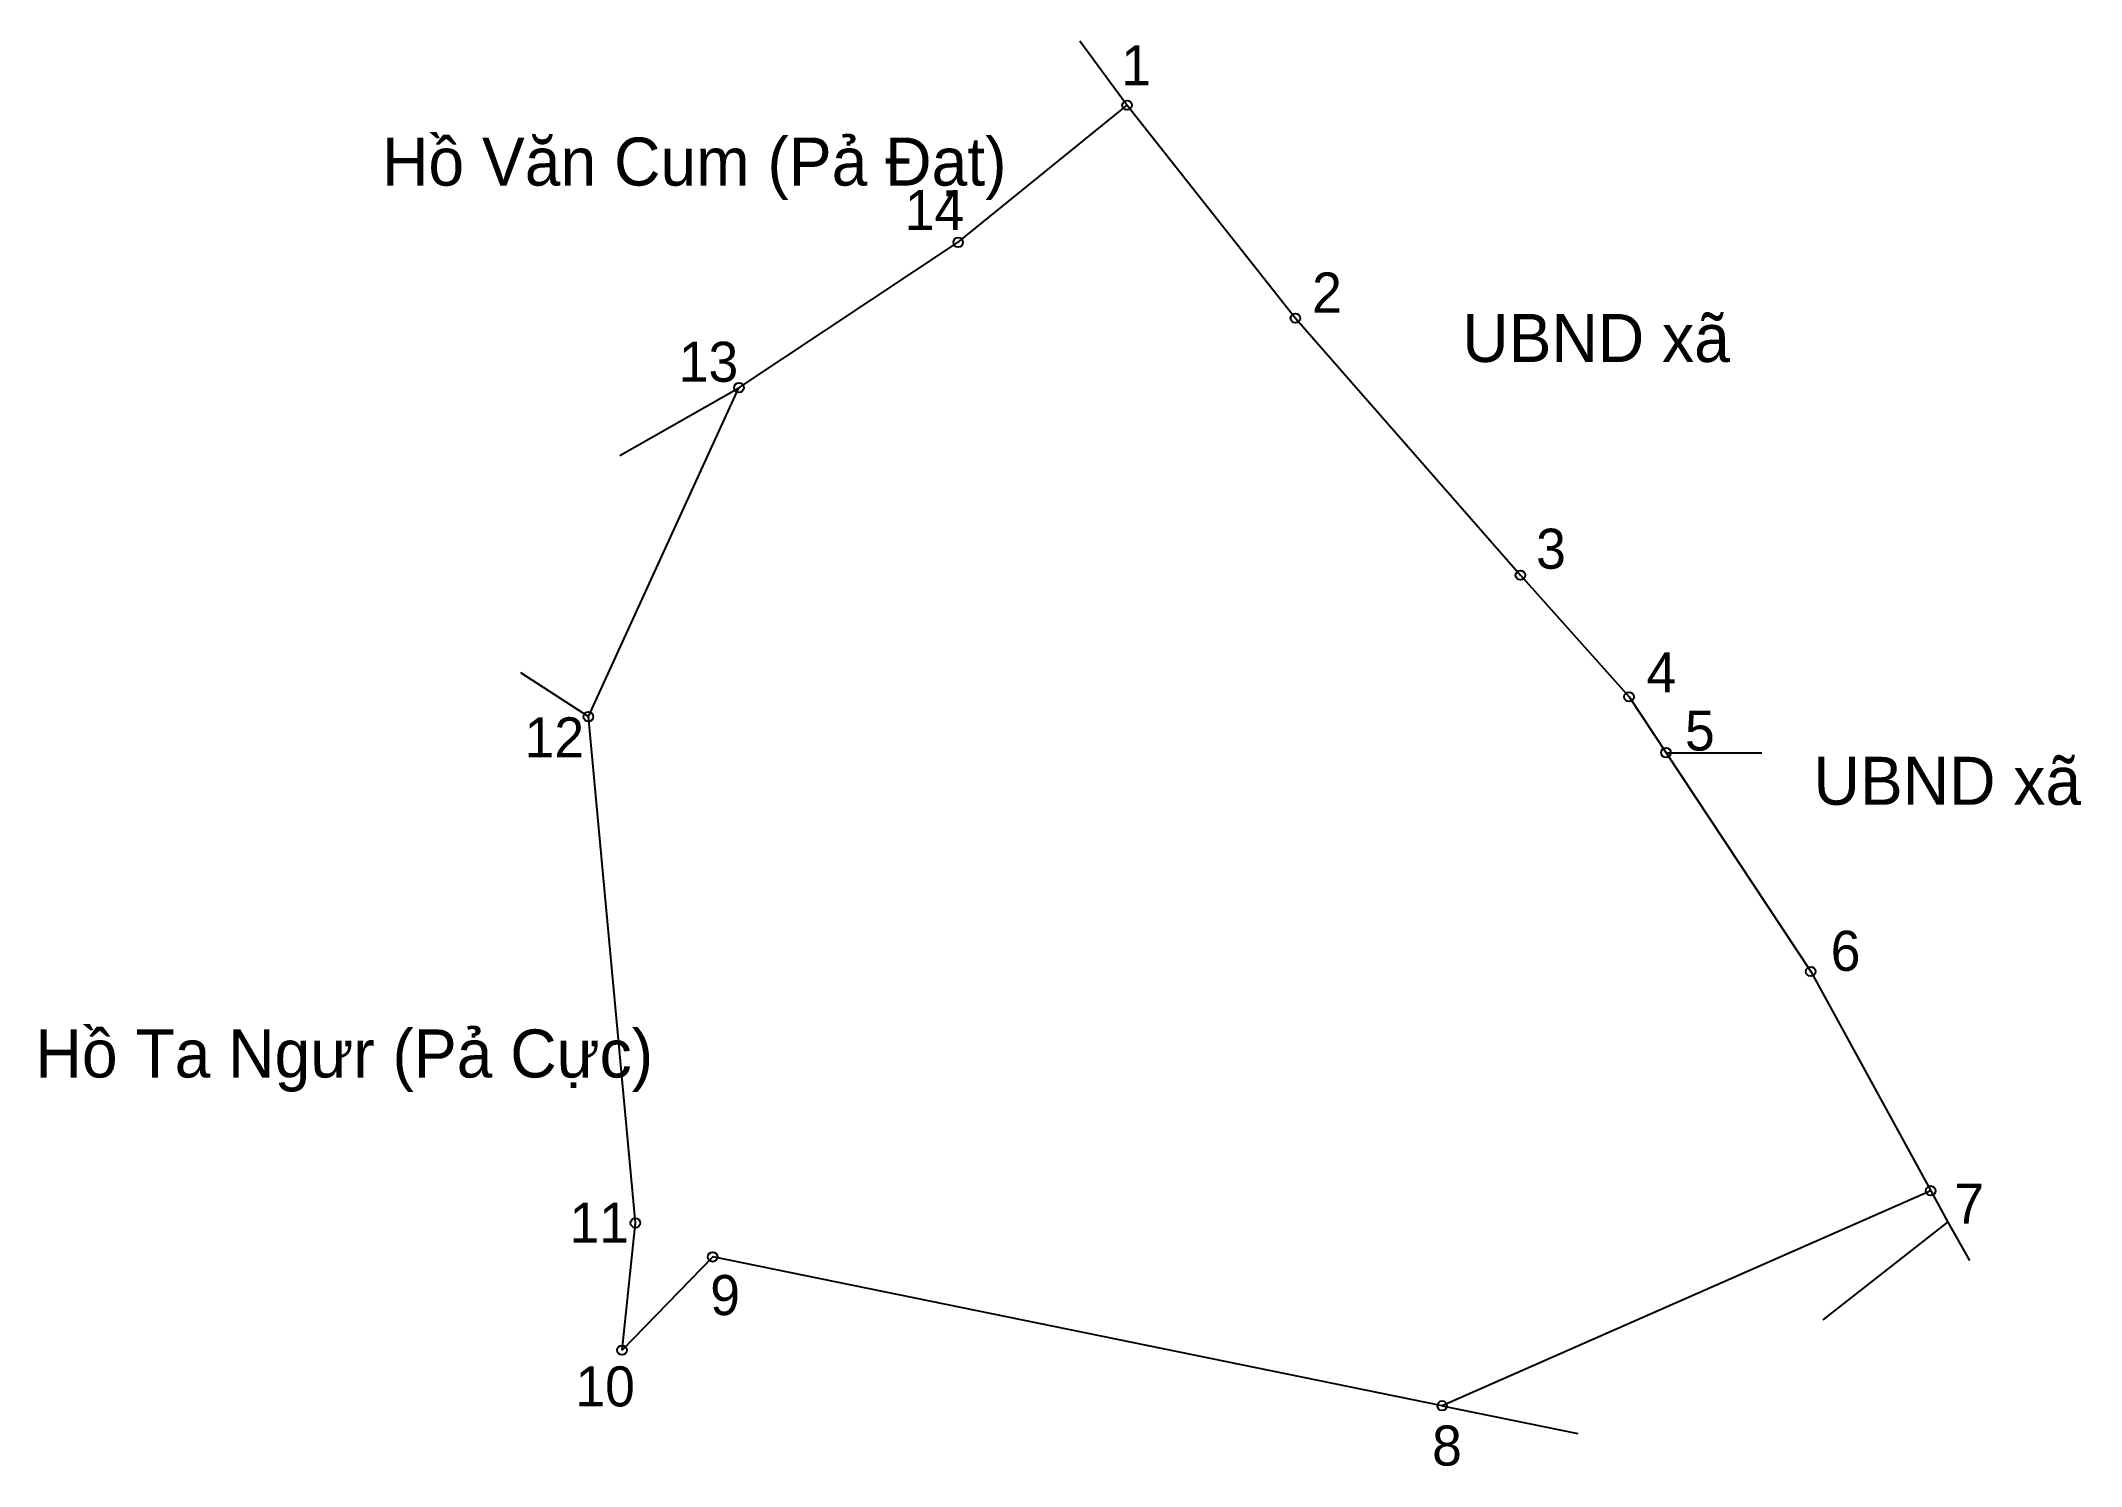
# Model space of a CAD drawing. Extents: x 550039 to 550163, y 1820957 to 1821043.
import ezdxf

# ---------------------------------------------------------------- set-up
doc = ezdxf.new("R2010")
doc.units = 0
for name, color, linetype in [('CanhThua', 7, 'Continuous'), ('MocDinhThua', 7, 'Continuous'), ('RauThua', 7, 'Continuous'), ('SoHieuDinhThua', 7, 'Continuous'), ('TenChuLanCan', 7, 'Continuous')]:
    doc.layers.add(name, color=color, linetype=linetype)

msp = doc.modelspace()

# ---------------------------------------------------------------- linework, layer by layer
at = {"layer": 'CanhThua'}
for p, q in [((550094.44, 1821030.96), (550104.69, 1821039.28)), ((550104.69, 1821039.28), (550114.9, 1821026.36)), ((550081.14, 1821022.14), (550094.44, 1821030.96)), ((550114.9, 1821026.36), (550128.55, 1821010.77)), ((550072.01, 1821002.19), (550081.14, 1821022.14)), ((550128.55, 1821010.77), (550135.14, 1821003.39)), ((550135.14, 1821003.39), (550137.38, 1821000)), ((550074.86, 1820971.48), (550072.01, 1821002.19)), ((550137.38, 1821000), (550146.16, 1820986.73)), ((550146.16, 1820986.73), (550153.44, 1820973.43)), ((550153.44, 1820973.43), (550123.8, 1820960.39)), ((550074.05, 1820963.76), (550074.86, 1820971.48)), ((550079.55, 1820969.42), (550074.05, 1820963.76)), ((550123.8, 1820960.39), (550079.55, 1820969.42))]:
    msp.add_line(p, q, dxfattribs=at)
at = {"layer": 'MocDinhThua'}
for centre in [(550104.69, 1821039.28), (550094.44, 1821030.96), (550114.9, 1821026.36), (550081.14, 1821022.14), (550128.55, 1821010.77), (550135.14, 1821003.39), (550072.01, 1821002.19), (550137.38, 1821000), (550146.16, 1820986.73), (550153.44, 1820973.43), (550074.86, 1820971.48), (550079.55, 1820969.42), (550074.05, 1820963.76), (550123.8, 1820960.39)]:
    msp.add_circle(centre, 0.291, dxfattribs=at)
at = {"layer": 'RauThua'}
for p, q in [((550101.83, 1821043.18), (550104.69, 1821039.28)), ((550073.92, 1821018.03), (550081.14, 1821022.14)), ((550067.89, 1821004.86), (550072.01, 1821002.19)), ((550137.38, 1821000), (550143.2, 1821000)), ((550137.38, 1821000), (550143.2, 1821000)), ((550153.44, 1820973.43), (550154.48, 1820971.52)), ((550153.44, 1820973.43), (550154.48, 1820971.52)), ((550146.91, 1820965.6), (550154.48, 1820971.52)), ((550154.48, 1820971.52), (550155.79, 1820969.21)), ((550123.8, 1820960.39), (550132.03, 1820958.71))]:
    msp.add_line(p, q, dxfattribs=at)

# ---------------------------------------------------------------- texts
at = {"layer": 'SoHieuDinhThua'}
for s, height, p in [('1', 2.43, (550104.33, 1821040.48)), ('14', 2.427, (550091.2, 1821031.7)), ('2', 2.43, (550115.91, 1821026.7)), ('13', 2.427, (550077.49, 1821022.5)), ('3', 2.43, (550129.5, 1821011.16)), ('4', 2.43, (550136.2, 1821003.66)), ('5', 2.43, (550138.53, 1821000.13)), ('12', 2.427, (550068.14, 1820999.72)), ('6', 2.43, (550147.37, 1820986.77)), ('7', 2.43, (550154.87, 1820971.43)), ('11', 2.427, (550070.86, 1820970.28)), ('9', 2.43, (550079.4, 1820965.89)), ('10', 2.427, (550071.22, 1820960.35)), ('8', 2.43, (550123.19, 1820956.76))]:
    msp.add_text(s, height=height, dxfattribs=at).set_placement(p)
at = {"layer": 'TenChuLanCan'}
for s, height, p in [('Hồ Văn Cum (Pả Đạt)', 2.9129, (550059.49, 1821034.4)), ('UBND xã', 2.913, (550125.02, 1821023.7)), ('UBND xã', 2.913, (550146.33, 1820996.84)), ('Hồ Ta Ngưr (Pả Cực)', 2.9129, (550038.47, 1820980.3))]:
    msp.add_text(s, height=height, dxfattribs=at).set_placement(p)

doc.saveas('drawing.dxf')
